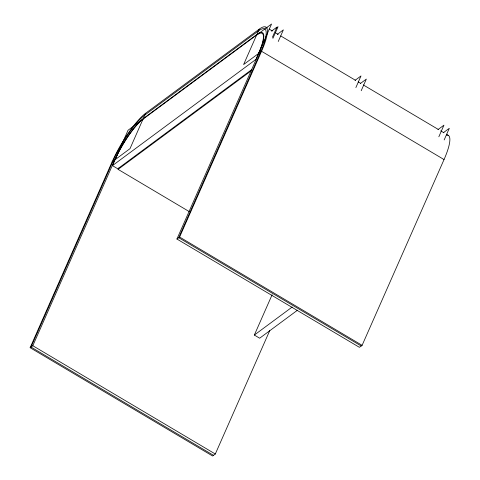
<?xml version="1.0" encoding="UTF-8"?>
<svg xmlns="http://www.w3.org/2000/svg" width="480" height="480" viewBox="0 0 480 480"><rect width="100%" height="100%" fill="white"/><g stroke="black" fill="none" stroke-linecap="round" stroke-linejoin="round"><path stroke-width="0.72" d="M269.73 330.618L215.304 454.008L212.616 456L30.126 347.712L112.056 161.946A43.56 9.816 -59.3 0 1 145.602 113.28L259.212 29.172A43.56 9.816 -59.3 0 1 261.546 51.276L179.61 237.042L176.922 239.034L359.412 347.322L362.106 345.33L444.036 159.558A43.56 9.816 -59.3 0 0 446.484 135.084M30.126 347.712L32.814 345.72L114.75 159.954A37.026 8.34 -59.3 0 1 143.262 118.59L256.872 34.476A37.026 8.34 -59.3 0 1 258.852 53.268L176.922 239.034M112.446 165.63L128.052 130.242L271.56 24L255.954 59.382L112.446 165.63L117.768 168.786L251.67 69.654M189.462 211.728L118.08 169.368L118.65 168.078M145.602 113.28L129.996 148.662L112.056 161.946M259.212 29.172L243.606 64.554L261.546 51.276L444.036 159.558M272.382 37.368L276.882 27.156L271.482 31.158M272.916 38.352L278.052 26.706L276.246 28.044M278.238 41.508L283.374 29.868L277.35 34.326M355.872 87.576L361.008 75.936L355.056 80.34M361.2 90.732L366.33 79.092L360.378 83.502M297.492 310.206L259.662 338.208L254.34 335.052L272.13 294.726M438.84 136.776L443.964 125.16L437.964 129.606M444.162 139.938L449.292 128.316L443.286 132.762M118.08 169.368L251.976 70.242M254.34 335.052L292.17 307.044M265.926 27.15L267.216 27.912M269.148 29.064L272.376 30.972M275.598 32.886L278.178 34.416M280.758 35.952L355.56 80.334M358.14 81.864L360.72 83.394M363.294 84.93L438.744 129.696M440.676 130.842L443.904 132.756M446.484 134.286L448.416 135.438M179.61 237.042L362.106 345.33M361.206 345.99L178.716 237.708L260.646 51.936A41.382 9.324 -59.3 0 0 258.432 30.936L144.822 115.05A41.382 9.324 -59.3 0 0 112.956 161.28L31.02 347.052L213.516 455.334M32.814 345.72L215.304 454.008M256.614 35.07A36.3 8.178 -59.3 0 1 258.558 53.49M115.05 159.732A36.3 8.178 -59.3 0 1 143.004 119.178"/></g></svg>
